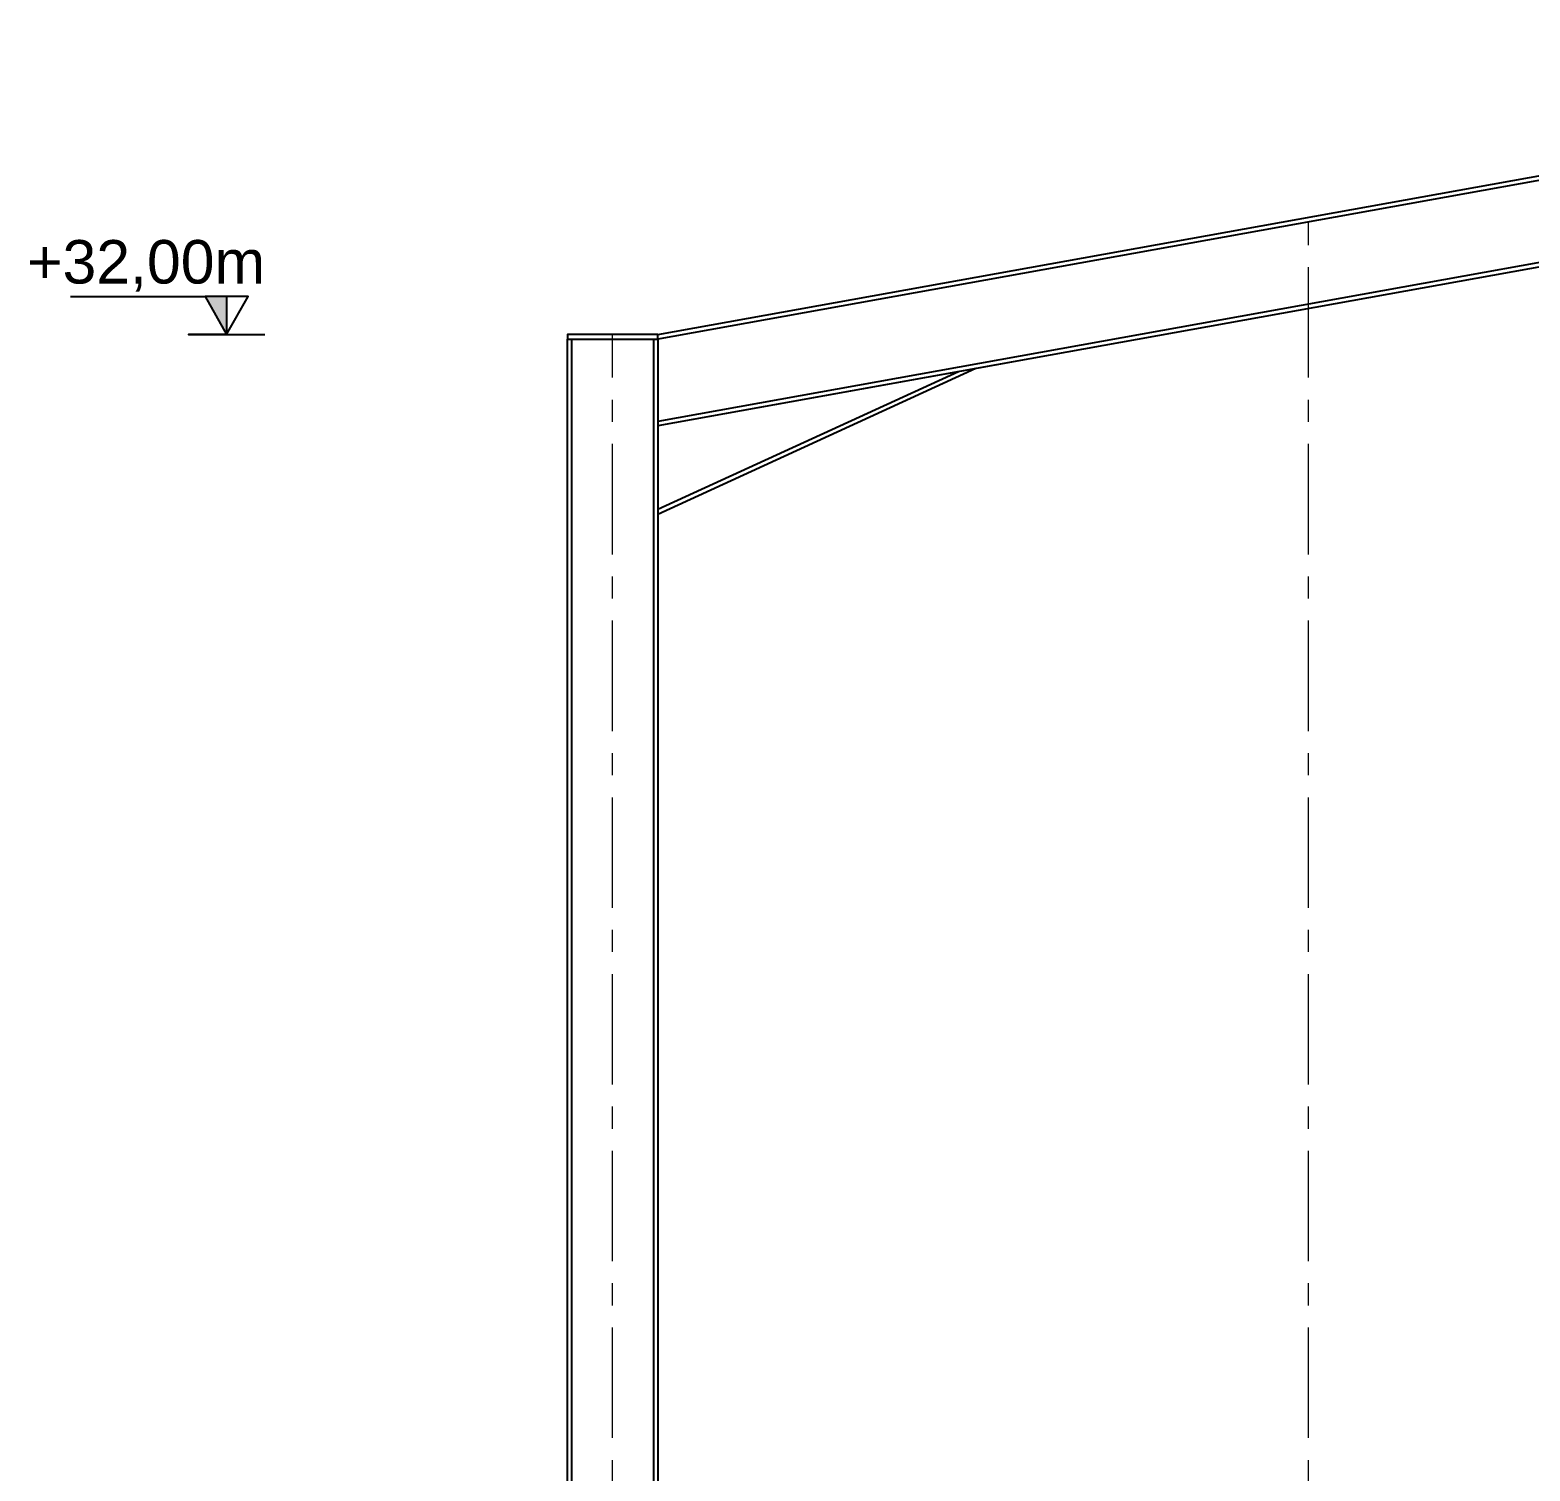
# Model space of a CAD drawing. Header units: millimetres. Extents: x 3220 to 226993, y 817 to 176024.
# Drawn here: x 68111 to 74578, y 163043 to 169257 of the extents above; entities that cross this region are included whole.
import ezdxf

# ---------------------------------------------------------------- set-up
doc = ezdxf.new("R2010")
doc.units = ezdxf.units.MM
doc.linetypes.add('AXES', pattern=[50.8, 31.75, -6.35, 6.35, -6.35])
doc.layers.add('Axe', color=1, linetype='AXES', lineweight=9)
doc.styles.add('ARIAL_BOLD', font='arial.ttf')

# ---------------------------------------------------------------- blocks, each defined once
blk = doc.blocks.new('Section c-a')
blk.add_line((1719.6, 31880.4), (195, 31605.7))
for points in [[(195, 32000), (7480, 33312.9)], [(189.7, 31980), (7480, 33293.7)], [(7480, 32937.8), (195, 31624.9)], [(7480, 32918.6), (195, 31605.7)], [(1565.8, 31852.7), (195, 31224.5)], [(1491.5, 31839.3), (195, 31245.2)]]:
    blk.add_lwpolyline(points)
for points in [[(-195, 31980), (195, 31980), (195, 32000), (-195, 32000)], [(195, 31980), (195, 21020), (-195, 21020), (-195, 31980)], [(-176, 21020), (-176, 31980), (176, 31980), (176, 21020)]]:
    blk.add_lwpolyline(points, close=True)
at = {"layer": 'Axe', "ltscale": 15}
for p, q in [((3000, -4000), (3000, 32505.5)), ((0, -4000), (0, 32000))]:
    blk.add_line(p, q, dxfattribs=at)
blk = doc.blocks.new('niveau')
h = blk.add_hatch(color=1)
h.dxf.hatch_style = 1
h.paths.add_polyline_path([(0, 163.5), (-92.7, 163.5), (0, 0)])
at = {"color": 1}
blk.add_line((0, 163.5), (0, 0), dxfattribs=at)
blk.add_lwpolyline([(-673.5, 163.5), (-92.7, 163.5), (0, 0), (92.7, 163.5), (-92.7, 163.5), (0, 0), (-164.7, 0), (164.7, 0)], dxfattribs=at)

msp = doc.modelspace()

# ---------------------------------------------------------------- block references
for name, p in [('Section c-a', (70623, 135943.7)), ('niveau', (68958.3, 167943.7))]:
    msp.add_blockref(name, p)

# ---------------------------------------------------------------- texts
at = {"color": 6, "insert": (68611.3, 168239.7), "char_height": 187.5, "attachment_point": 5, "style": 'ARIAL_BOLD'}
msp.add_mtext('{\\C1;+32,00m}', dxfattribs=at)

doc.saveas('drawing.dxf')
